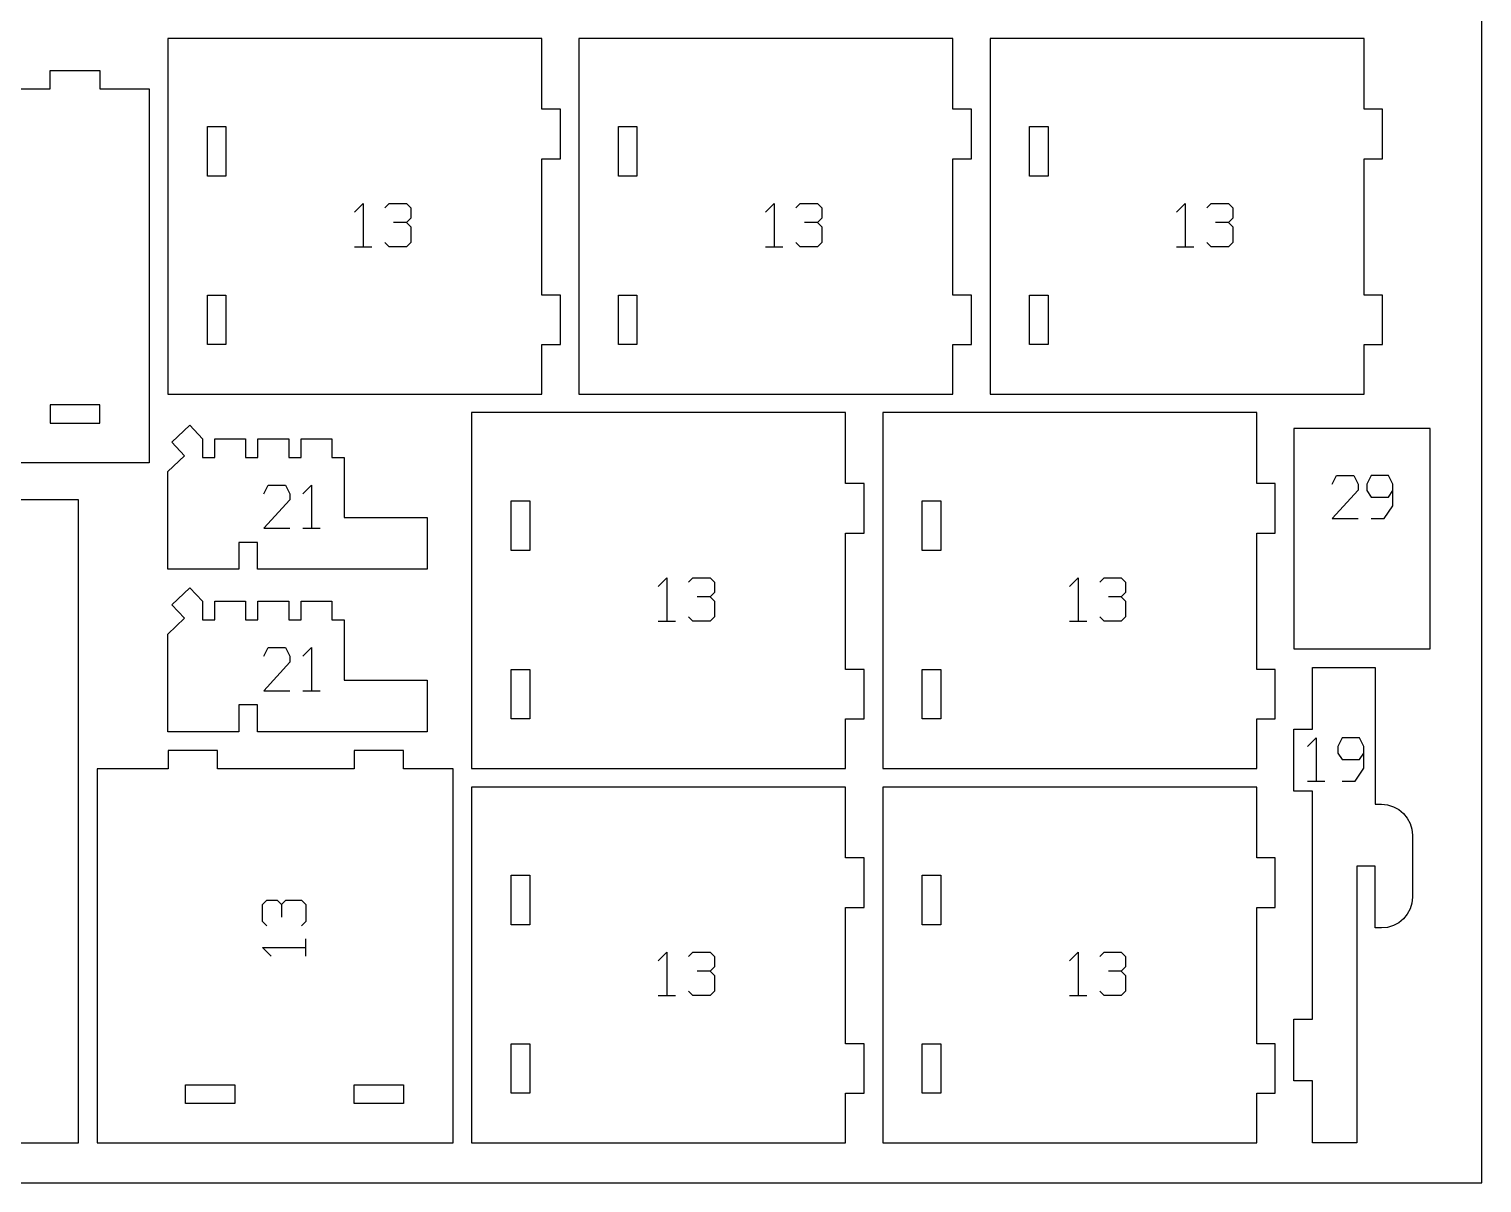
# Model space of a CAD drawing. Header units: millimetres. Extents: x 0 to 600, y 0 to 450.
# Drawn here: x 365.1 to 600, y 0 to 186.7 of the extents above; entities that cross this region are included whole.
import ezdxf

# ---------------------------------------------------------------- set-up
doc = ezdxf.new("R2010")
doc.units = ezdxf.units.MM
for name, color, linetype in [('CUT', 1, 'Continuous'), ('ENGRAVE', 5, 'Continuous'), ('SHEET', 8, 'Continuous')]:
    doc.layers.add(name, color=color, linetype=linetype)

msp = doc.modelspace()

# ---------------------------------------------------------------- linework, layer by layer
at = {"layer": 'CUT'}
for p, q in [((387.52, 185.16), (387.52, 127.61)), ((447.99, 185.16), (387.52, 185.16)), ((447.99, 173.7), (447.99, 185.16)), ((453.99, 185.16), (453.99, 127.61)), ((514.46, 185.16), (453.99, 185.16)), ((514.46, 173.7), (514.46, 185.16)), ((520.46, 185.16), (520.46, 127.61)), ((580.93, 185.16), (520.46, 185.16)), ((580.93, 173.7), (580.93, 185.16)), ((368.51, 179.98), (376.51, 179.98)), ((368.51, 176.98), (368.51, 179.98)), ((376.51, 179.98), (376.51, 176.98)), ((347.27, 176.98), (368.51, 176.98)), ((376.51, 176.98), (384.52, 176.98)), ((384.52, 176.98), (384.52, 116.51)), ((450.99, 173.7), (447.99, 173.7)), ((450.99, 165.69), (450.99, 173.7)), ((517.46, 173.7), (514.46, 173.7)), ((517.46, 165.69), (517.46, 173.7)), ((583.93, 173.7), (580.93, 173.7)), ((583.93, 165.69), (583.93, 173.7)), ((393.9, 162.88), (393.9, 170.89)), ((393.9, 170.89), (396.9, 170.89)), ((396.9, 170.89), (396.9, 162.88)), ((460.37, 162.88), (460.37, 170.89)), ((460.37, 170.89), (463.37, 170.89)), ((463.37, 170.89), (463.37, 162.88)), ((526.84, 162.88), (526.84, 170.89)), ((526.84, 170.89), (529.84, 170.89)), ((529.84, 170.89), (529.84, 162.88)), ((447.99, 143.61), (447.99, 165.69)), ((447.99, 165.69), (450.99, 165.69)), ((514.46, 143.61), (514.46, 165.69)), ((514.46, 165.69), (517.46, 165.69)), ((580.93, 143.61), (580.93, 165.69)), ((580.93, 165.69), (583.93, 165.69)), ((396.9, 162.88), (393.9, 162.88)), ((463.37, 162.88), (460.37, 162.88)), ((529.84, 162.88), (526.84, 162.88)), ((393.9, 135.61), (393.9, 143.61)), ((393.9, 143.61), (396.9, 143.61)), ((396.9, 143.61), (396.9, 135.61)), ((450.99, 143.61), (447.99, 143.61)), ((450.99, 135.61), (450.99, 143.61)), ((460.37, 135.61), (460.37, 143.61)), ((460.37, 143.61), (463.37, 143.61)), ((463.37, 143.61), (463.37, 135.61)), ((517.46, 143.61), (514.46, 143.61)), ((517.46, 135.61), (517.46, 143.61)), ((526.84, 135.61), (526.84, 143.61)), ((526.84, 143.61), (529.84, 143.61)), ((529.84, 143.61), (529.84, 135.61)), ((583.93, 143.61), (580.93, 143.61)), ((583.93, 135.61), (583.93, 143.61)), ((396.9, 135.61), (393.9, 135.61)), ((447.99, 127.61), (447.99, 135.61)), ((447.99, 135.61), (450.99, 135.61)), ((463.37, 135.61), (460.37, 135.61)), ((514.46, 127.61), (514.46, 135.61)), ((514.46, 135.61), (517.46, 135.61)), ((529.84, 135.61), (526.84, 135.61)), ((580.93, 127.61), (580.93, 135.61)), ((580.93, 135.61), (583.93, 135.61)), ((387.52, 127.61), (447.99, 127.61)), ((453.99, 127.61), (514.46, 127.61)), ((520.46, 127.61), (580.93, 127.61)), ((376.51, 125.89), (368.51, 125.89)), ((368.51, 125.89), (368.51, 122.89)), ((376.51, 122.89), (376.51, 125.89)), ((436.64, 124.61), (436.64, 67.05)), ((497.11, 124.61), (436.64, 124.61)), ((497.11, 113.14), (497.11, 124.61)), ((503.12, 124.61), (503.12, 67.05)), ((563.59, 124.61), (503.12, 124.61)), ((563.59, 113.14), (563.59, 124.61)), ((368.51, 122.89), (376.51, 122.89)), ((388.16, 119.82), (391.07, 122.57)), ((391.07, 122.57), (393.13, 120.39)), ((390.23, 117.64), (388.16, 119.82)), ((393.13, 120.39), (393.13, 117.38)), ((395.13, 117.38), (395.13, 120.39)), ((395.13, 120.39), (400.09, 120.39)), ((400.09, 120.39), (400.09, 117.38)), ((402.09, 117.38), (402.09, 120.39)), ((402.09, 120.39), (407.06, 120.39)), ((407.06, 120.39), (407.06, 117.38)), ((409.06, 117.38), (409.06, 120.39)), ((409.06, 120.39), (414.02, 120.39)), ((414.02, 120.39), (414.02, 117.38)), ((569.59, 122.05), (569.59, 86.4)), ((591.65, 122.05), (569.59, 122.05)), ((591.65, 86.4), (591.65, 122.05)), ((387.52, 115.07), (390.23, 117.64)), ((384.52, 116.51), (323.67, 116.51)), ((393.13, 117.38), (395.13, 117.38)), ((400.09, 117.38), (402.09, 117.38)), ((407.06, 117.38), (409.06, 117.38)), ((414.02, 117.38), (416.02, 117.38)), ((416.02, 117.38), (416.02, 107.63)), ((387.52, 99.27), (387.52, 115.07)), ((500.12, 113.14), (497.11, 113.14)), ((500.12, 105.14), (500.12, 113.14)), ((566.59, 113.14), (563.59, 113.14)), ((566.59, 105.14), (566.59, 113.14)), ((373.09, 110.5), (363.09, 110.5)), ((373.09, 6.5), (373.09, 110.5)), ((443.02, 102.33), (443.02, 110.33)), ((443.02, 110.33), (446.02, 110.33)), ((446.02, 110.33), (446.02, 102.33)), ((509.5, 102.33), (509.5, 110.33)), ((509.5, 110.33), (512.5, 110.33)), ((512.5, 110.33), (512.5, 102.33)), ((416.02, 107.63), (429.47, 107.63)), ((429.47, 107.63), (429.47, 99.27)), ((398.99, 103.63), (398.99, 99.27)), ((401.99, 103.63), (398.99, 103.63)), ((401.99, 99.27), (401.99, 103.63)), ((497.11, 83.06), (497.11, 105.14)), ((497.11, 105.14), (500.12, 105.14)), ((563.59, 83.06), (563.59, 105.14)), ((563.59, 105.14), (566.59, 105.14)), ((446.02, 102.33), (443.02, 102.33)), ((512.5, 102.33), (509.5, 102.33)), ((398.99, 99.27), (387.52, 99.27)), ((429.47, 99.27), (401.99, 99.27)), ((388.16, 93.52), (391.07, 96.27)), ((391.07, 96.27), (393.13, 94.09)), ((393.13, 94.09), (393.13, 91.09)), ((395.13, 91.09), (395.13, 94.09)), ((395.13, 94.09), (400.09, 94.09)), ((400.09, 94.09), (400.09, 91.09)), ((402.09, 91.09), (402.09, 94.09)), ((402.09, 94.09), (407.06, 94.09)), ((407.06, 94.09), (407.06, 91.09)), ((409.06, 91.09), (409.06, 94.09)), ((409.06, 94.09), (414.02, 94.09)), ((414.02, 94.09), (414.02, 91.09)), ((390.23, 91.34), (388.16, 93.52)), ((387.52, 88.78), (390.23, 91.34)), ((393.13, 91.09), (395.13, 91.09)), ((400.09, 91.09), (402.09, 91.09)), ((407.06, 91.09), (409.06, 91.09)), ((414.02, 91.09), (416.02, 91.09)), ((416.02, 91.09), (416.02, 81.34)), ((387.52, 72.97), (387.52, 88.78)), ((569.59, 86.4), (591.65, 86.4)), ((443.02, 75.06), (443.02, 83.06)), ((443.02, 83.06), (446.02, 83.06)), ((446.02, 83.06), (446.02, 75.06)), ((500.12, 83.06), (497.11, 83.06)), ((500.12, 75.06), (500.12, 83.06)), ((509.5, 75.06), (509.5, 83.06)), ((509.5, 83.06), (512.5, 83.06)), ((512.5, 83.06), (512.5, 75.06)), ((566.59, 83.06), (563.59, 83.06)), ((566.59, 75.06), (566.59, 83.06)), ((572.59, 83.4), (582.76, 83.4)), ((572.59, 73.4), (572.59, 83.4)), ((582.76, 83.4), (582.76, 61.25)), ((416.02, 81.34), (429.47, 81.34)), ((429.47, 81.34), (429.47, 72.97)), ((398.99, 77.34), (398.99, 72.97)), ((401.99, 77.34), (398.99, 77.34)), ((401.99, 72.97), (401.99, 77.34)), ((398.99, 72.97), (387.52, 72.97)), ((429.47, 72.97), (401.99, 72.97)), ((446.02, 75.06), (443.02, 75.06)), ((497.11, 67.05), (497.11, 75.06)), ((497.11, 75.06), (500.12, 75.06)), ((512.5, 75.06), (509.5, 75.06)), ((563.59, 67.05), (563.59, 75.06)), ((563.59, 75.06), (566.59, 75.06)), ((569.59, 73.4), (572.59, 73.4)), ((569.59, 63.4), (569.59, 73.4)), ((395.56, 69.97), (387.56, 69.97)), ((387.56, 69.97), (387.56, 66.97)), ((395.56, 66.97), (395.56, 69.97)), ((425.64, 69.97), (417.64, 69.97)), ((417.64, 69.97), (417.64, 66.97)), ((425.64, 66.97), (425.64, 69.97)), ((387.56, 66.97), (376.09, 66.97)), ((376.09, 66.97), (376.09, 6.5)), ((417.64, 66.97), (395.56, 66.97)), ((433.64, 66.97), (425.64, 66.97)), ((433.64, 6.5), (433.64, 66.97)), ((436.64, 67.05), (497.11, 67.05)), ((503.12, 67.05), (563.59, 67.05)), ((436.64, 64.05), (436.64, 6.5)), ((497.11, 64.05), (436.64, 64.05)), ((497.11, 52.59), (497.11, 64.05)), ((503.12, 64.05), (503.12, 6.5)), ((563.59, 64.05), (503.12, 64.05)), ((563.59, 52.59), (563.59, 64.05)), ((572.59, 63.4), (569.59, 63.4)), ((572.59, 26.5), (572.59, 63.4)), ((582.76, 61.25), (583.76, 61.25)), ((583.76, 61.25), (584.74, 61.16)), ((584.74, 61.16), (585.68, 60.87)), ((585.68, 60.87), (586.54, 60.41)), ((586.54, 60.41), (587.3, 59.79)), ((587.3, 59.79), (587.92, 59.03)), ((587.92, 59.03), (588.38, 58.16)), ((588.38, 58.16), (588.67, 57.23)), ((588.67, 57.23), (588.76, 56.25)), ((588.76, 56.25), (588.76, 46.25)), ((500.12, 52.59), (497.11, 52.59)), ((500.12, 44.58), (500.12, 52.59)), ((566.59, 52.59), (563.59, 52.59)), ((566.59, 44.58), (566.59, 52.59)), ((443.02, 41.78), (443.02, 49.78)), ((443.02, 49.78), (446.02, 49.78)), ((446.02, 49.78), (446.02, 41.78)), ((509.5, 41.78), (509.5, 49.78)), ((509.5, 49.78), (512.5, 49.78)), ((512.5, 49.78), (512.5, 41.78)), ((582.76, 51.25), (579.76, 51.25)), ((579.76, 51.25), (579.76, 6.5)), ((582.76, 41.25), (582.76, 51.25)), ((588.67, 45.27), (588.38, 44.34)), ((588.76, 46.25), (588.67, 45.27)), ((497.11, 22.5), (497.11, 44.58)), ((497.11, 44.58), (500.12, 44.58)), ((563.59, 22.5), (563.59, 44.58)), ((563.59, 44.58), (566.59, 44.58)), ((587.3, 42.71), (586.54, 42.09)), ((587.92, 43.47), (587.3, 42.71)), ((588.38, 44.34), (587.92, 43.47)), ((446.02, 41.78), (443.02, 41.78)), ((512.5, 41.78), (509.5, 41.78)), ((583.76, 41.25), (582.76, 41.25)), ((584.74, 41.34), (583.76, 41.25)), ((585.68, 41.63), (584.74, 41.34)), ((586.54, 42.09), (585.68, 41.63)), ((569.59, 26.5), (572.59, 26.5)), ((569.59, 16.5), (569.59, 26.5)), ((443.02, 14.5), (443.02, 22.5)), ((443.02, 22.5), (446.02, 22.5)), ((446.02, 22.5), (446.02, 14.5)), ((500.12, 22.5), (497.11, 22.5)), ((500.12, 14.5), (500.12, 22.5)), ((509.5, 14.5), (509.5, 22.5)), ((509.5, 22.5), (512.5, 22.5)), ((512.5, 22.5), (512.5, 14.5)), ((566.59, 22.5), (563.59, 22.5)), ((566.59, 14.5), (566.59, 22.5)), ((572.59, 16.5), (569.59, 16.5)), ((572.59, 6.5), (572.59, 16.5)), ((390.37, 15.88), (398.37, 15.88)), ((390.37, 12.88), (390.37, 15.88)), ((398.37, 15.88), (398.37, 12.88)), ((417.64, 15.88), (425.64, 15.88)), ((417.64, 12.88), (417.64, 15.88)), ((425.64, 15.88), (425.64, 12.88)), ((446.02, 14.5), (443.02, 14.5)), ((497.11, 6.5), (497.11, 14.5)), ((497.11, 14.5), (500.12, 14.5)), ((512.5, 14.5), (509.5, 14.5)), ((563.59, 6.5), (563.59, 14.5)), ((563.59, 14.5), (566.59, 14.5)), ((398.37, 12.88), (390.37, 12.88)), ((425.64, 12.88), (417.64, 12.88)), ((315.84, 6.5), (373.09, 6.5)), ((376.09, 6.5), (433.64, 6.5)), ((436.64, 6.5), (497.11, 6.5)), ((503.12, 6.5), (563.59, 6.5)), ((579.76, 6.5), (572.59, 6.5))]:
    msp.add_line(p, q, dxfattribs=at)
at = {"layer": 'ENGRAVE'}
for p, q in [((417.69, 157.05), (419.09, 158.45)), ((419.09, 158.45), (419.09, 151.46)), ((422.59, 157.75), (423.29, 158.45)), ((423.29, 158.45), (426.09, 158.45)), ((426.09, 158.45), (426.79, 157.75)), ((426.79, 157.75), (426.79, 156.07)), ((484.16, 157.05), (485.56, 158.45)), ((485.56, 158.45), (485.56, 151.46)), ((489.06, 157.75), (489.76, 158.45)), ((489.76, 158.45), (492.56, 158.45)), ((492.56, 158.45), (493.26, 157.75)), ((493.26, 157.75), (493.26, 156.07)), ((550.63, 157.05), (552.03, 158.45)), ((552.03, 158.45), (552.03, 151.46)), ((555.53, 157.75), (556.23, 158.45)), ((556.23, 158.45), (559.03, 158.45)), ((559.03, 158.45), (559.73, 157.75)), ((559.73, 157.75), (559.73, 156.07)), ((426.09, 155.37), (423.99, 155.37)), ((426.79, 156.07), (426.09, 155.37)), ((426.09, 155.37), (426.79, 154.67)), ((492.56, 155.37), (490.46, 155.37)), ((493.26, 156.07), (492.56, 155.37)), ((492.56, 155.37), (493.26, 154.67)), ((559.03, 155.37), (556.93, 155.37)), ((559.73, 156.07), (559.03, 155.37)), ((559.03, 155.37), (559.73, 154.67)), ((426.79, 154.67), (426.79, 152.16)), ((493.26, 154.67), (493.26, 152.16)), ((559.73, 154.67), (559.73, 152.16)), ((417.69, 151.46), (420.49, 151.46)), ((423.29, 151.46), (422.59, 152.16)), ((426.09, 151.46), (423.29, 151.46)), ((426.79, 152.16), (426.09, 151.46)), ((484.16, 151.46), (486.96, 151.46)), ((489.76, 151.46), (489.06, 152.16)), ((492.56, 151.46), (489.76, 151.46)), ((493.26, 152.16), (492.56, 151.46)), ((550.63, 151.46), (553.43, 151.46)), ((556.23, 151.46), (555.53, 152.16)), ((559.03, 151.46), (556.23, 151.46)), ((559.73, 152.16), (559.03, 151.46)), ((403.02, 111.5), (403.72, 112.9)), ((403.72, 112.9), (406.52, 112.9)), ((406.52, 112.9), (407.22, 111.5)), ((409.32, 111.5), (410.72, 112.9)), ((410.72, 112.9), (410.72, 105.9)), ((575.79, 113.06), (576.49, 114.46)), ((576.49, 114.46), (579.29, 114.46)), ((579.29, 114.46), (579.99, 113.06)), ((579.99, 113.06), (579.99, 112.08)), ((582.08, 114.46), (581.38, 113.06)), ((581.38, 113.06), (581.38, 112.01)), ((584.88, 114.46), (582.08, 114.46)), ((585.58, 113.06), (584.88, 114.46)), ((585.58, 109.56), (585.58, 113.06)), ((407.22, 110.52), (403.02, 105.9)), ((407.22, 111.5), (407.22, 110.52)), ((579.99, 112.08), (575.79, 107.46)), ((581.38, 112.01), (582.08, 110.96)), ((582.08, 110.96), (584.88, 110.96)), ((584.88, 110.96), (585.58, 112.01)), ((584.18, 107.46), (585.58, 109.56)), ((403.02, 105.9), (407.22, 105.9)), ((409.32, 105.9), (412.12, 105.9)), ((575.79, 107.46), (579.99, 107.46)), ((582.08, 107.46), (584.18, 107.46)), ((466.81, 96.5), (468.21, 97.9)), ((468.21, 97.9), (468.21, 90.9)), ((471.71, 97.2), (472.41, 97.9)), ((472.41, 97.9), (475.21, 97.9)), ((475.21, 97.9), (475.91, 97.2)), ((475.91, 97.2), (475.91, 95.52)), ((533.29, 96.5), (534.69, 97.9)), ((534.69, 97.9), (534.69, 90.9)), ((538.19, 97.2), (538.89, 97.9)), ((538.89, 97.9), (541.69, 97.9)), ((541.69, 97.9), (542.39, 97.2)), ((542.39, 97.2), (542.39, 95.52)), ((475.21, 94.82), (473.11, 94.82)), ((475.91, 95.52), (475.21, 94.82)), ((475.21, 94.82), (475.91, 94.12)), ((475.91, 94.12), (475.91, 91.6)), ((541.69, 94.82), (539.59, 94.82)), ((542.39, 95.52), (541.69, 94.82)), ((541.69, 94.82), (542.39, 94.12)), ((542.39, 94.12), (542.39, 91.6)), ((466.81, 90.9), (469.61, 90.9)), ((472.41, 90.9), (471.71, 91.6)), ((475.21, 90.9), (472.41, 90.9)), ((475.91, 91.6), (475.21, 90.9)), ((533.29, 90.9), (536.09, 90.9)), ((538.89, 90.9), (538.19, 91.6)), ((541.69, 90.9), (538.89, 90.9)), ((542.39, 91.6), (541.69, 90.9)), ((403.02, 85.21), (403.72, 86.61)), ((403.72, 86.61), (406.52, 86.61)), ((406.52, 86.61), (407.22, 85.21)), ((407.22, 85.21), (407.22, 84.23)), ((409.32, 85.21), (410.72, 86.61)), ((410.72, 86.61), (410.72, 79.61)), ((407.22, 84.23), (403.02, 79.61)), ((403.02, 79.61), (407.22, 79.61)), ((409.32, 79.61), (412.12, 79.61)), ((571.79, 70.59), (573.19, 71.99)), ((573.19, 71.99), (573.19, 64.99)), ((577.39, 71.99), (576.69, 70.59)), ((576.69, 70.59), (576.69, 69.54)), ((580.19, 71.99), (577.39, 71.99)), ((580.89, 70.59), (580.19, 71.99)), ((580.89, 67.09), (580.89, 70.59)), ((576.69, 69.54), (577.39, 68.49)), ((577.39, 68.49), (580.19, 68.49)), ((580.19, 68.49), (580.89, 69.54)), ((579.49, 64.99), (580.89, 67.09)), ((571.79, 64.99), (574.59, 64.99)), ((577.39, 64.99), (579.49, 64.99)), ((402.8, 45.07), (403.5, 45.77)), ((402.8, 42.27), (402.8, 45.07)), ((403.5, 45.77), (405.18, 45.77)), ((405.18, 45.77), (405.88, 45.07)), ((405.88, 45.07), (406.58, 45.77)), ((405.88, 45.07), (405.88, 42.97)), ((406.58, 45.77), (409.1, 45.77)), ((409.1, 45.77), (409.8, 45.07)), ((409.8, 45.07), (409.8, 42.27)), ((403.5, 41.57), (402.8, 42.27)), ((409.8, 42.27), (409.1, 41.57)), ((404.2, 36.67), (402.8, 38.07)), ((402.8, 38.07), (409.8, 38.07)), ((409.8, 36.67), (409.8, 39.47)), ((466.81, 35.95), (468.21, 37.35)), ((468.21, 37.35), (468.21, 30.35)), ((471.71, 36.65), (472.41, 37.35)), ((472.41, 37.35), (475.21, 37.35)), ((475.21, 37.35), (475.91, 36.65)), ((475.91, 36.65), (475.91, 34.97)), ((533.29, 35.95), (534.69, 37.35)), ((534.69, 37.35), (534.69, 30.35)), ((538.19, 36.65), (538.89, 37.35)), ((538.89, 37.35), (541.69, 37.35)), ((541.69, 37.35), (542.39, 36.65)), ((542.39, 36.65), (542.39, 34.97)), ((475.21, 34.27), (473.11, 34.27)), ((475.91, 34.97), (475.21, 34.27)), ((475.21, 34.27), (475.91, 33.57)), ((475.91, 33.57), (475.91, 31.05)), ((541.69, 34.27), (539.59, 34.27)), ((542.39, 34.97), (541.69, 34.27)), ((541.69, 34.27), (542.39, 33.57)), ((542.39, 33.57), (542.39, 31.05)), ((472.41, 30.35), (471.71, 31.05)), ((475.91, 31.05), (475.21, 30.35)), ((538.89, 30.35), (538.19, 31.05)), ((542.39, 31.05), (541.69, 30.35)), ((466.81, 30.35), (469.61, 30.35)), ((475.21, 30.35), (472.41, 30.35)), ((533.29, 30.35), (536.09, 30.35)), ((541.69, 30.35), (538.89, 30.35))]:
    msp.add_line(p, q, dxfattribs=at)
at = {"layer": 'SHEET'}
for p, q in [((600, 0), (600, 450)), ((0, 0), (600, 0))]:
    msp.add_line(p, q, dxfattribs=at)

doc.saveas('drawing.dxf')
